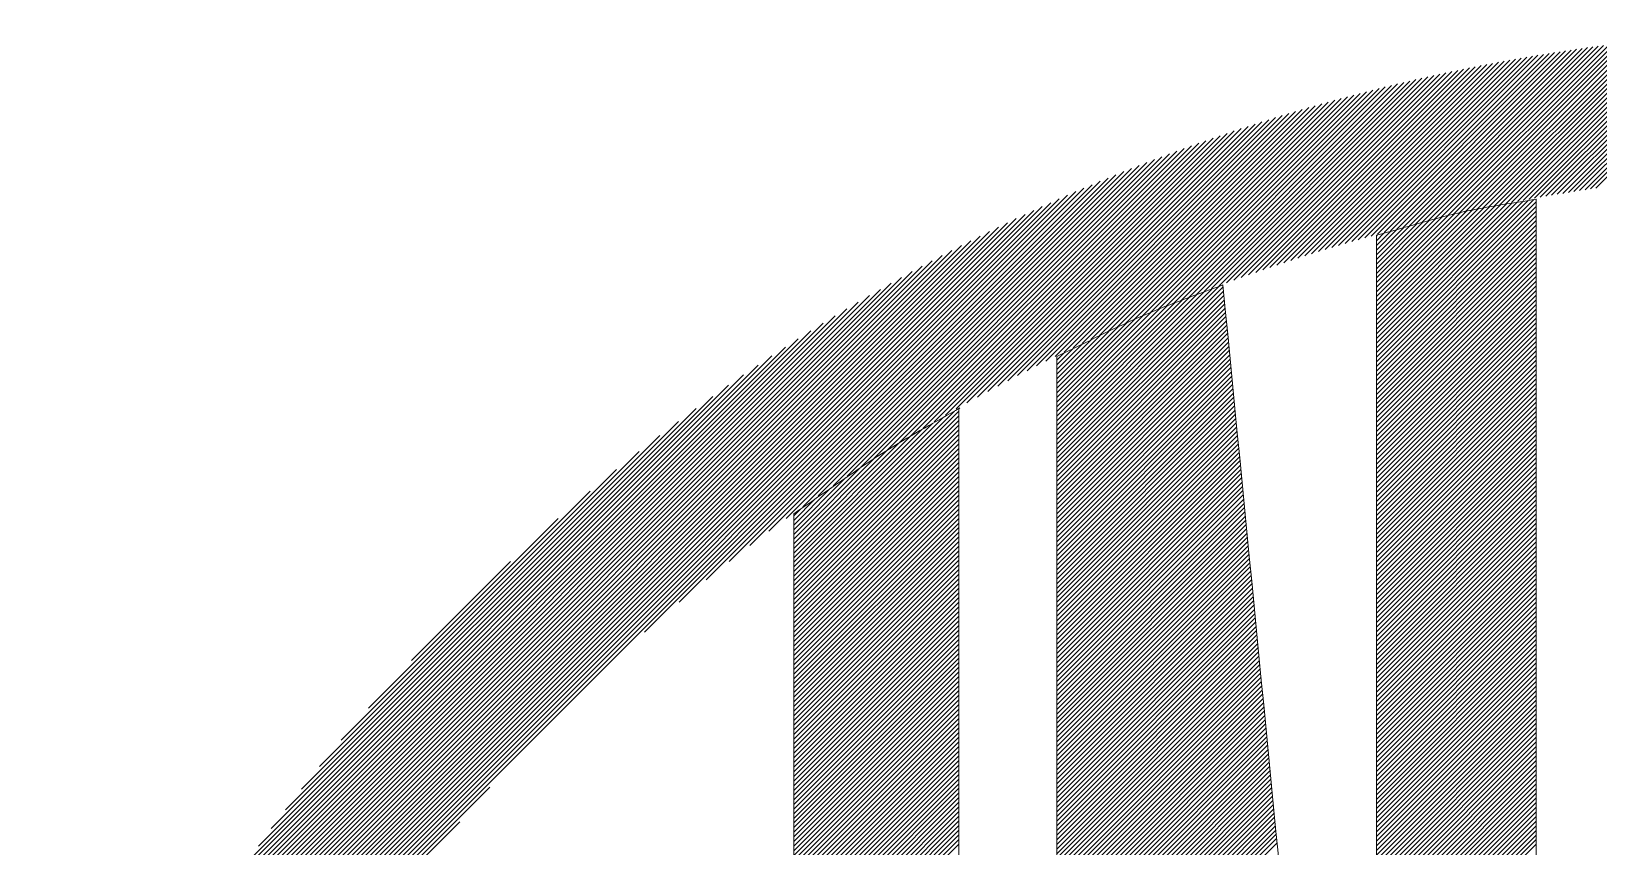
# Model space of a CAD drawing. Header units: inches. Extents: x 35 to 2894, y 23 to 617.
# Drawn here: x 836.64 to 846.17, y 138.21 to 143.16 of the extents above; entities that cross this region are included whole.
import ezdxf

# ---------------------------------------------------------------- set-up
doc = ezdxf.new("R2010")
doc.units = ezdxf.units.IN
doc.header["$MEASUREMENT"] = 0
doc.layers.add('ONDOCS', color=7, linetype='Continuous', lineweight=0)

msp = doc.modelspace()

# ---------------------------------------------------------------- linework, layer by layer
at = {"layer": 'ONDOCS', "color": 7, "linetype": 'Continuous', "lineweight": 0, "ltscale": 100}
for p, q in [((845.4998, 142.0916), (846.5225, 143.1144)), ((845.5355, 142.0991), (846.5541, 143.1177)), ((845.5711, 142.1064), (846.5856, 143.1209)), ((845.6065, 142.1135), (846.617, 143.124)), ((845.6418, 142.1205), (846.6483, 143.127)), ((845.677, 142.1273), (846.6795, 143.1299)), ((845.7119, 142.134), (846.7107, 143.1328)), ((845.7468, 142.1406), (846.7417, 143.1355)), ((845.7815, 142.147), (846.7727, 143.1382)), ((845.8161, 142.1533), (846.8035, 143.1407)), ((845.8505, 142.1595), (846.8343, 143.1432)), ((845.8849, 142.1655), (846.865, 143.1456)), ((845.919, 142.1714), (846.8956, 143.1479)), ((845.9531, 142.1771), (846.9261, 143.1502)), ((845.987, 142.1827), (846.9566, 143.1523)), ((846.0208, 142.1882), (846.9869, 143.1544)), ((846.0544, 142.1936), (847.0172, 143.1563)), ((846.088, 142.1988), (847.0474, 143.1582)), ((846.1214, 142.204), (847.0775, 143.1601)), ((846.1547, 142.2089), (847.1075, 143.1618)), ((844.6695, 141.8838), (845.802, 143.0163)), ((844.7093, 141.8953), (845.8359, 143.022)), ((844.7489, 141.9066), (845.8697, 143.0274)), ((844.7882, 141.9177), (845.9034, 143.0328)), ((844.8274, 141.9286), (845.9369, 143.0381)), ((844.8663, 141.9392), (845.9703, 143.0432)), ((844.9051, 141.9497), (846.0037, 143.0483)), ((844.9436, 141.9599), (846.0369, 143.0532)), ((844.982, 141.97), (846.07, 143.058)), ((845.0201, 141.9798), (846.103, 143.0627)), ((845.0581, 141.9895), (846.1359, 143.0673)), ((845.0958, 141.999), (846.1687, 143.0718)), ((845.1334, 142.0082), (846.2013, 143.0761)), ((845.1708, 142.0174), (846.2339, 143.0804)), ((845.2081, 142.0263), (846.2664, 143.0846)), ((845.2451, 142.035), (846.2987, 143.0887)), ((845.282, 142.0436), (846.331, 143.0926)), ((845.3187, 142.052), (846.3632, 143.0965)), ((845.3552, 142.0603), (846.3952, 143.1003)), ((845.3916, 142.0683), (846.4272, 143.104)), ((845.4278, 142.0763), (846.4591, 143.1075)), ((845.4639, 142.084), (846.4909, 143.111)), ((844.0858, 141.6963), (845.3141, 142.9246)), ((844.1293, 141.7115), (845.3498, 142.932)), ((844.1725, 141.7264), (845.3854, 142.9393)), ((844.2154, 141.741), (845.4208, 142.9464)), ((844.258, 141.7553), (845.4561, 142.9535)), ((844.3003, 141.7693), (845.4913, 142.9603)), ((844.3423, 141.7831), (845.5263, 142.9671)), ((844.3841, 141.7965), (845.5612, 142.9737)), ((844.4256, 141.8098), (845.596, 142.9801)), ((844.4669, 141.8227), (845.6307, 142.9865)), ((844.5079, 141.8354), (845.6652, 142.9927)), ((844.5486, 141.8479), (845.6996, 142.9988)), ((844.5891, 141.8601), (845.7338, 143.0048)), ((844.6294, 141.8721), (845.768, 143.0106)), ((843.5846, 141.5064), (844.9113, 142.833)), ((843.6321, 141.5255), (844.9487, 142.8421)), ((843.6792, 141.5443), (844.9859, 142.8511)), ((843.7258, 141.5627), (845.023, 142.8599)), ((843.7721, 141.5806), (845.0599, 142.8685)), ((843.8179, 141.5982), (845.0967, 142.877)), ((843.8634, 141.6154), (845.1333, 142.8853)), ((843.9086, 141.6323), (845.1698, 142.8934)), ((843.9534, 141.6488), (845.2061, 142.9014)), ((843.9978, 141.6649), (845.2422, 142.9093)), ((844.042, 141.6808), (845.2782, 142.917)), ((843.0835, 141.2882), (844.5274, 142.7321)), ((843.1361, 141.3125), (844.5666, 142.743)), ((843.188, 141.3361), (844.6057, 142.7538)), ((843.2394, 141.3592), (844.6445, 142.7643)), ((843.2902, 141.3817), (844.6832, 142.7747)), ((843.3405, 141.4037), (844.7216, 142.7848)), ((843.3903, 141.4252), (844.7599, 142.7948)), ((843.4396, 141.4462), (844.798, 142.8046)), ((843.4884, 141.4667), (844.8359, 142.8143)), ((843.5367, 141.4868), (844.8737, 142.8237)), ((842.638, 141.069), (844.2061, 142.6371)), ((842.6965, 141.0992), (844.247, 142.6497)), ((842.7541, 141.1285), (844.2877, 142.6621)), ((842.8108, 141.157), (844.3282, 142.6743)), ((842.8668, 141.1847), (844.3684, 142.6863)), ((842.922, 141.2116), (844.4085, 142.6981)), ((842.9765, 141.2378), (844.4483, 142.7096)), ((843.0304, 141.2634), (844.488, 142.7209)), ((842.1993, 140.8284), (843.9127, 142.5418)), ((842.2656, 140.8664), (843.9554, 142.5562)), ((842.3306, 140.9031), (843.9978, 142.5703)), ((842.3943, 140.9385), (844.0399, 142.5842)), ((842.4568, 140.9727), (844.0818, 142.5978)), ((842.5182, 141.0059), (844.1235, 142.6111)), ((842.5786, 141.0379), (844.1649, 142.6242)), ((841.7654, 140.5643), (843.6508, 142.4497)), ((841.8428, 140.6134), (843.6952, 142.4658)), ((841.9179, 140.6602), (843.7393, 142.4816)), ((841.9909, 140.7049), (843.7831, 142.4971)), ((842.0621, 140.7478), (843.8266, 142.5123)), ((842.1315, 140.7889), (843.8698, 142.5272)), ((841.3319, 140.2722), (843.424, 142.3644)), ((841.4263, 140.3384), (843.47, 142.3821)), ((841.5164, 140.4001), (843.5157, 142.3995)), ((841.6025, 140.458), (843.5611, 142.4165)), ((841.6854, 140.5126), (843.6061, 142.4333)), ((840.7455, 139.8273), (843.1883, 142.2701)), ((840.886, 139.9395), (843.2362, 142.2897)), ((841.0113, 140.0366), (843.2837, 142.309)), ((841.1258, 140.1228), (843.3309, 142.3278)), ((841.2321, 140.2008), (843.3776, 142.3463)), ((836.6842, 135.8509), (843.042, 142.2087)), ((836.7056, 135.9006), (842.9923, 142.1873)), ((836.7274, 135.9507), (842.9422, 142.1655)), ((840.3705, 139.509), (843.0912, 142.2296)), ((840.5811, 139.6912), (843.1399, 142.2501)), ((836.7497, 136.0013), (842.8916, 142.1432)), ((836.7725, 136.0524), (842.8405, 142.1204)), ((836.7959, 136.1041), (842.7888, 142.097)), ((836.8198, 136.1562), (842.7366, 142.0731)), ((844.8195, 141.1815), (845.7773, 142.1393)), ((844.8195, 141.2098), (845.7433, 142.1337)), ((844.8195, 141.2381), (845.7095, 142.1282)), ((844.8195, 141.1532), (845.7911, 142.1248)), ((844.8195, 141.2664), (845.6759, 142.1228)), ((844.8195, 141.2947), (845.6423, 142.1175)), ((844.8195, 141.323), (845.6087, 142.1122)), ((844.8195, 141.3513), (845.575, 142.1068)), ((844.8195, 141.3796), (845.5412, 142.1013)), ((844.8195, 141.1249), (845.7911, 142.0965)), ((844.8195, 141.4079), (845.5072, 142.0956)), ((844.8195, 141.4362), (845.4728, 142.0895)), ((844.8195, 141.4645), (845.4381, 142.0831)), ((844.8195, 141.4928), (845.403, 142.0763)), ((844.8195, 141.5211), (845.3672, 142.0688)), ((844.8195, 141.0966), (845.7911, 142.0682)), ((836.8442, 136.209), (842.6839, 142.0487)), ((836.8692, 136.2623), (842.6306, 142.0236)), ((836.8949, 136.3163), (842.5766, 141.998)), ((836.9212, 136.3708), (842.522, 141.9717)), ((844.8195, 141.5494), (845.3308, 142.0607)), ((844.8195, 141.5777), (845.2939, 142.052)), ((844.8195, 141.606), (845.2563, 142.0428)), ((844.8195, 141.0683), (845.7911, 142.0399)), ((844.8195, 141.6342), (845.2183, 142.0331)), ((844.8195, 141.6625), (845.1799, 142.0229)), ((844.8195, 141.6908), (845.1411, 142.0124)), ((844.8195, 141.0401), (845.7911, 142.0116)), ((844.8195, 141.7191), (845.1019, 142.0016)), ((844.8195, 141.7474), (845.0626, 141.9905)), ((844.8195, 141.0118), (845.7911, 141.9833)), ((844.8195, 141.7757), (845.0231, 141.9793)), ((844.8195, 141.804), (844.9835, 141.9681)), ((836.9481, 136.4261), (842.4668, 141.9448)), ((836.9758, 136.482), (842.4109, 141.9171)), ((837.0041, 136.5387), (842.3542, 141.8887)), ((844.8195, 141.8323), (844.944, 141.9568)), ((844.8195, 140.9835), (845.7911, 141.955)), ((844.8195, 141.8606), (844.9046, 141.9457)), ((844.8195, 141.8889), (844.8654, 141.9348)), ((844.8195, 140.9552), (845.7911, 141.9267)), ((844.8195, 141.9172), (844.8265, 141.9242)), ((844.8195, 140.9269), (845.7911, 141.8984)), ((837.0333, 136.5961), (842.2968, 141.8596)), ((837.0632, 136.6544), (842.2385, 141.8297)), ((837.094, 136.7134), (842.1794, 141.7989)), ((844.8195, 140.8986), (845.7911, 141.8701)), ((844.8195, 140.8703), (845.7911, 141.8418)), ((844.8195, 140.842), (845.7911, 141.8135)), ((844.8195, 140.8137), (845.7911, 141.7853)), ((837.1257, 136.7734), (842.1195, 141.7672)), ((837.1583, 136.8343), (842.0586, 141.7346)), ((837.1919, 136.8962), (841.9967, 141.701)), ((844.8195, 140.7854), (845.7911, 141.757)), ((844.8195, 140.7571), (845.7911, 141.7287)), ((844.8195, 140.7288), (845.7911, 141.7004)), ((837.2265, 136.9592), (841.9337, 141.6663)), ((837.2623, 137.0232), (841.8697, 141.6306)), ((837.2993, 137.0885), (841.8044, 141.5936)), ((842.8764, 140.6249), (843.8637, 141.6122)), ((842.8764, 140.5966), (843.8879, 141.6081)), ((842.8764, 140.6532), (843.8184, 141.5951)), ((844.8195, 140.7005), (845.7911, 141.6721)), ((844.8195, 140.6722), (845.7911, 141.6438)), ((844.8195, 140.6439), (845.7911, 141.6155)), ((844.8195, 140.6156), (845.7911, 141.5872)), ((837.3375, 137.155), (841.7379, 141.5554)), ((837.3771, 137.2229), (841.6699, 141.5157)), ((842.8764, 140.5683), (843.8904, 141.5823)), ((842.8764, 140.6815), (843.7734, 141.5785)), ((842.8764, 140.7097), (843.7286, 141.5619)), ((842.8764, 140.54), (843.8929, 141.5565)), ((842.8764, 140.738), (843.6837, 141.5454)), ((842.8764, 140.5117), (843.8954, 141.5307)), ((842.8764, 140.7663), (843.6387, 141.5287)), ((842.8764, 140.7946), (843.5934, 141.5116)), ((842.8764, 140.4834), (843.8979, 141.5049)), ((842.8764, 140.8229), (843.5475, 141.4941)), ((844.8195, 140.5873), (845.7911, 141.5589)), ((844.8195, 140.559), (845.7911, 141.5306)), ((844.8195, 140.5307), (845.7911, 141.5023)), ((837.4182, 137.2923), (841.6005, 141.4746)), ((837.4609, 137.3633), (841.5296, 141.4319)), ((842.8764, 140.4551), (843.9004, 141.4791)), ((842.8764, 140.8512), (843.5009, 141.4757)), ((842.8764, 140.8795), (843.4532, 141.4563)), ((842.8764, 140.4268), (843.9029, 141.4533)), ((842.8764, 140.9078), (843.4042, 141.4356)), ((842.8764, 140.3985), (843.9054, 141.4275)), ((842.8764, 140.9361), (843.3538, 141.4135)), ((842.8764, 140.3702), (843.9079, 141.4017)), ((844.8195, 140.5024), (845.7911, 141.474)), ((844.8195, 140.4741), (845.7911, 141.4457)), ((844.8195, 140.4459), (845.7911, 141.4174)), ((837.5054, 137.436), (841.4568, 141.3875)), ((837.5517, 137.5107), (841.3822, 141.3412)), ((842.8764, 140.9644), (843.3021, 141.3901)), ((842.8764, 140.3419), (843.9104, 141.3759)), ((842.8764, 140.9927), (843.2492, 141.3656)), ((842.8764, 140.3136), (843.9129, 141.3501)), ((842.8764, 141.021), (843.1954, 141.34)), ((842.8764, 140.2853), (843.9154, 141.3244)), ((842.8764, 141.0493), (843.1408, 141.3137)), ((844.8195, 140.4176), (845.7911, 141.3891)), ((844.8195, 140.3893), (845.7911, 141.3608)), ((844.8195, 140.361), (845.7911, 141.3325)), ((844.8195, 140.3327), (845.7911, 141.3042)), ((837.6001, 137.5874), (841.3055, 141.2928)), ((837.6508, 137.6664), (841.2265, 141.2421)), ((842.8764, 140.257), (843.9179, 141.2986)), ((842.8764, 141.0776), (843.0858, 141.287)), ((842.8764, 140.2287), (843.9204, 141.2728)), ((842.8764, 141.1059), (843.0306, 141.2601)), ((842.8764, 140.2004), (843.9229, 141.247)), ((842.8764, 141.1342), (842.9755, 141.2333)), ((842.8764, 140.1721), (843.9254, 141.2212)), ((842.8764, 141.1625), (842.9209, 141.207)), ((844.8195, 140.3044), (845.7911, 141.2759)), ((844.8195, 140.2761), (845.7911, 141.2476)), ((844.8195, 140.2478), (845.7911, 141.2194)), ((837.7041, 137.7479), (841.1449, 141.1888)), ((837.7602, 137.8324), (841.0605, 141.1327)), ((842.8764, 140.1438), (843.9279, 141.1954)), ((842.8764, 140.1156), (843.9304, 141.1696)), ((842.8764, 140.0873), (843.9329, 141.1438)), ((842.8764, 140.059), (843.9354, 141.118)), ((844.8195, 140.2195), (845.7911, 141.1911)), ((844.8195, 140.1912), (845.7911, 141.1628)), ((844.8195, 140.1629), (845.7911, 141.1345)), ((837.8196, 137.9201), (840.9728, 141.0733)), ((842.8764, 140.0307), (843.9379, 141.0922)), ((842.8764, 140.0024), (843.9404, 141.0664)), ((842.8764, 139.9741), (843.9429, 141.0406)), ((844.8195, 140.1346), (845.7911, 141.1062)), ((844.8195, 140.1063), (845.7911, 141.0779)), ((844.8195, 140.078), (845.7911, 141.0496)), ((844.8195, 140.0497), (845.7911, 141.0213)), ((837.8827, 138.0115), (840.8814, 141.0101)), ((837.9502, 138.1073), (840.7856, 140.9427)), ((842.8764, 139.9458), (843.9454, 141.0149)), ((842.8764, 139.9175), (843.9479, 140.9891)), ((842.8764, 139.8892), (843.9505, 140.9633)), ((842.8764, 139.8609), (843.953, 140.9375)), ((844.8195, 140.0214), (845.7911, 140.993)), ((844.8195, 139.9931), (845.7911, 140.9647)), ((844.8195, 139.9648), (845.7911, 140.9364)), ((838.0228, 138.2082), (840.6847, 140.87)), ((841.278, 139.8777), (842.2542, 140.8539)), ((841.278, 139.8494), (842.2809, 140.8523)), ((842.8764, 139.8326), (843.9555, 140.9117)), ((842.8764, 139.8043), (843.958, 140.8859)), ((842.8764, 139.776), (843.9605, 140.8601)), ((842.8764, 139.7477), (843.963, 140.8343)), ((844.8195, 139.9365), (845.7911, 140.9081)), ((844.8195, 139.9082), (845.7911, 140.8798)), ((844.8195, 139.88), (845.7911, 140.8515)), ((838.1017, 138.3153), (840.5776, 140.7912)), ((841.278, 139.8211), (842.2809, 140.824)), ((841.278, 139.906), (842.1882, 140.8161)), ((841.278, 139.7928), (842.2809, 140.7957)), ((841.278, 139.9343), (842.1228, 140.7791)), ((841.278, 139.7645), (842.2809, 140.7674)), ((841.278, 139.9625), (842.0571, 140.7417)), ((841.278, 139.7362), (842.2809, 140.7391)), ((842.8764, 139.7194), (843.9655, 140.8085)), ((842.8764, 139.6911), (843.968, 140.7827)), ((842.8764, 139.6628), (843.9705, 140.7569)), ((842.8764, 139.6345), (843.973, 140.7311)), ((844.8195, 139.8517), (845.7911, 140.8232)), ((844.8195, 139.8234), (845.7911, 140.7949)), ((844.8195, 139.7951), (845.7911, 140.7666)), ((844.8195, 139.7668), (845.7911, 140.7383)), ((838.1883, 138.4302), (840.4627, 140.7046)), ((841.278, 139.7079), (842.2809, 140.7108)), ((841.278, 139.9908), (841.9901, 140.7029)), ((841.278, 139.6796), (842.2809, 140.6825)), ((841.278, 140.0191), (841.9204, 140.6616)), ((841.278, 139.6513), (842.2809, 140.6542)), ((842.8764, 139.6062), (843.9755, 140.7054)), ((842.8764, 139.5779), (843.978, 140.6796)), ((842.8764, 139.5496), (843.9805, 140.6538)), ((844.8195, 139.7385), (845.7911, 140.71)), ((844.8195, 139.7102), (845.7911, 140.6817)), ((844.8195, 139.6819), (845.7911, 140.6534)), ((838.2849, 138.5552), (840.3377, 140.6079)), ((841.278, 139.623), (842.2809, 140.6259)), ((841.278, 140.0474), (841.8462, 140.6157)), ((841.278, 139.5947), (842.2809, 140.5976)), ((841.278, 139.5664), (842.2809, 140.5693)), ((841.278, 140.0757), (841.7666, 140.5643)), ((841.278, 139.5381), (842.2809, 140.541)), ((842.8764, 139.5214), (843.983, 140.628)), ((842.8764, 139.4931), (843.9855, 140.6022)), ((842.8764, 139.4648), (843.988, 140.5764)), ((842.8764, 139.4365), (843.9905, 140.5506)), ((844.8195, 139.6536), (845.7911, 140.6252)), ((844.8195, 139.6253), (845.7911, 140.5969)), ((844.8195, 139.597), (845.7911, 140.5686)), ((844.8195, 139.5687), (845.7911, 140.5403)), ((838.3953, 138.6938), (840.1991, 140.4976)), ((841.278, 139.5098), (842.2809, 140.5127)), ((841.278, 140.104), (841.682, 140.508)), ((841.278, 139.4815), (842.2809, 140.4844)), ((841.278, 139.4532), (842.2809, 140.4561)), ((841.278, 140.1323), (841.5931, 140.4474)), ((842.8764, 139.4082), (843.993, 140.5248)), ((842.8764, 139.3799), (843.9955, 140.499)), ((842.8764, 139.3516), (843.998, 140.4732)), ((842.8764, 139.3233), (844.0005, 140.4474)), ((844.8195, 139.5404), (845.7911, 140.512)), ((844.8195, 139.5121), (845.7911, 140.4837)), ((844.8195, 139.4838), (845.7911, 140.4554)), ((838.5262, 138.853), (840.0399, 140.3667)), ((841.278, 139.4249), (842.2809, 140.4278)), ((841.278, 139.3966), (842.2809, 140.3995)), ((841.278, 140.1606), (841.5013, 140.384)), ((841.278, 139.3683), (842.2809, 140.3713)), ((842.8764, 139.295), (844.003, 140.4217)), ((842.8764, 139.2667), (844.0055, 140.3959)), ((842.8764, 139.2384), (844.008, 140.3701)), ((844.8195, 139.4555), (845.7911, 140.4271)), ((844.8195, 139.4272), (845.7911, 140.3988)), ((844.8195, 139.3989), (845.7911, 140.3705)), ((841.278, 139.3401), (842.2809, 140.343)), ((841.278, 140.1889), (841.4088, 140.3197)), ((841.278, 139.3118), (842.2809, 140.3147)), ((841.278, 139.2835), (842.2809, 140.2864)), ((841.278, 139.2552), (842.2809, 140.2581)), ((841.278, 140.2172), (841.3179, 140.2571)), ((842.8764, 139.2101), (844.0105, 140.3443)), ((842.8764, 139.1818), (844.013, 140.3185)), ((842.8764, 139.1535), (844.0155, 140.2927)), ((842.8764, 139.1252), (844.0181, 140.2669)), ((844.8195, 139.3706), (845.7911, 140.3422)), ((844.8195, 139.3423), (845.7911, 140.3139)), ((844.8195, 139.3141), (845.7911, 140.2856)), ((844.8195, 139.2858), (845.7911, 140.2573)), ((838.6927, 139.0478), (839.845, 140.2002)), ((841.278, 139.2269), (842.2809, 140.2298)), ((841.278, 139.1986), (842.2809, 140.2015)), ((841.278, 139.1703), (842.2809, 140.1732)), ((842.8764, 139.0969), (844.0206, 140.2411)), ((842.8764, 139.0686), (844.0231, 140.2153)), ((842.8764, 139.0403), (844.0256, 140.1895)), ((842.8764, 139.012), (844.0281, 140.1637)), ((844.8195, 139.2575), (845.7911, 140.229)), ((844.8195, 139.2292), (845.7911, 140.2007)), ((844.8195, 139.2009), (845.7911, 140.1724)), ((841.278, 139.142), (842.2809, 140.1449)), ((841.278, 139.1137), (842.2809, 140.1166)), ((841.278, 139.0854), (842.2809, 140.0883)), ((842.8764, 138.9837), (844.0306, 140.1379)), ((842.8764, 138.9555), (844.0331, 140.1122)), ((842.8764, 138.9272), (844.0356, 140.0864)), ((844.8195, 139.1726), (845.7911, 140.1441)), ((844.8195, 139.1443), (845.7911, 140.1158)), ((844.8195, 139.116), (845.7911, 140.0875)), ((841.278, 139.0571), (842.2809, 140.06)), ((841.278, 139.0288), (842.2809, 140.0317)), ((841.278, 139.0005), (842.2809, 140.0034)), ((841.278, 138.9722), (842.2809, 139.9751)), ((842.8764, 138.8989), (844.0381, 140.0606)), ((842.8764, 138.8706), (844.0406, 140.0348)), ((842.8764, 138.8423), (844.0431, 140.009)), ((842.8764, 138.814), (844.0456, 139.9832)), ((844.8195, 139.0877), (845.7911, 140.0593)), ((844.8195, 139.0594), (845.7911, 140.031)), ((844.8195, 139.0311), (845.7911, 140.0027)), ((844.8195, 139.0028), (845.7911, 139.9744)), ((838.9537, 139.3371), (839.5558, 139.9392)), ((841.278, 138.9439), (842.2809, 139.9468)), ((841.278, 138.9156), (842.2809, 139.9185)), ((841.278, 138.8873), (842.2809, 139.8902)), ((842.8764, 138.7857), (844.0481, 139.9574)), ((842.8764, 138.7574), (844.0506, 139.9316)), ((842.8764, 138.7291), (844.0531, 139.9058)), ((842.8764, 138.7008), (844.0556, 139.88)), ((844.8195, 138.9745), (845.7911, 139.9461)), ((844.8195, 138.9462), (845.7911, 139.9178)), ((844.8195, 138.9179), (845.7911, 139.8895)), ((841.278, 138.859), (842.2809, 139.8619)), ((841.278, 138.8307), (842.2809, 139.8336)), ((841.278, 138.8024), (842.2809, 139.8053)), ((841.278, 138.7742), (842.2809, 139.7771)), ((842.8764, 138.6725), (844.0581, 139.8542)), ((842.8764, 138.6442), (844.0606, 139.8284)), ((842.8764, 138.6159), (844.0631, 139.8027)), ((842.8764, 138.5876), (844.0656, 139.7769)), ((844.8195, 138.8896), (845.7911, 139.8612)), ((844.8195, 138.8613), (845.7911, 139.8329)), ((844.8195, 138.833), (845.7911, 139.8046)), ((841.278, 138.7459), (842.2809, 139.7488)), ((841.278, 138.7176), (842.2809, 139.7205)), ((841.278, 138.6893), (842.2809, 139.6922)), ((842.8764, 138.5593), (844.0681, 139.7511)), ((842.8764, 138.531), (844.0706, 139.7253)), ((842.8764, 138.5027), (844.0731, 139.6995)), ((844.8195, 138.8047), (845.7911, 139.7763)), ((844.8195, 138.7764), (845.7911, 139.748)), ((844.8195, 138.7482), (845.7911, 139.7197)), ((844.8195, 138.7199), (845.7911, 139.6914)), ((841.278, 138.661), (842.2809, 139.6639)), ((841.278, 138.6327), (842.2809, 139.6356)), ((841.278, 138.6044), (842.2809, 139.6073)), ((842.8764, 138.4744), (844.0756, 139.6737)), ((842.8764, 138.4461), (844.0781, 139.6479)), ((842.8764, 138.4178), (844.0806, 139.6221)), ((842.8764, 138.3896), (844.0831, 139.5963)), ((844.8195, 138.6916), (845.7911, 139.6631)), ((844.8195, 138.6633), (845.7911, 139.6348)), ((844.8195, 138.635), (845.7911, 139.6065)), ((841.278, 138.5761), (842.2809, 139.579)), ((841.278, 138.5478), (842.2809, 139.5507)), ((841.278, 138.5195), (842.2809, 139.5224)), ((841.278, 138.4912), (842.2809, 139.4941)), ((842.8764, 138.3613), (844.0856, 139.5705)), ((842.8764, 138.333), (844.0882, 139.5447)), ((842.8764, 138.3047), (844.0907, 139.519)), ((842.8764, 138.2764), (844.0932, 139.4932)), ((844.8195, 138.6067), (845.7911, 139.5782)), ((844.8195, 138.5784), (845.7911, 139.5499)), ((844.8195, 138.5501), (845.7911, 139.5216)), ((844.8195, 138.5218), (845.7911, 139.4934)), ((841.278, 138.4629), (842.2809, 139.4658)), ((841.278, 138.4346), (842.2809, 139.4375)), ((841.278, 138.4063), (842.2809, 139.4092)), ((842.8764, 138.2481), (844.0957, 139.4674)), ((842.8764, 138.2198), (844.0982, 139.4416)), ((842.8764, 138.1915), (844.1007, 139.4158)), ((844.8195, 138.4935), (845.7911, 139.4651)), ((844.8195, 138.4652), (845.7911, 139.4368)), ((844.8195, 138.4369), (845.7911, 139.4085)), ((841.278, 138.378), (842.2809, 139.3809)), ((841.278, 138.3497), (842.2809, 139.3526)), ((841.278, 138.3214), (842.2809, 139.3243)), ((842.8764, 138.1632), (844.1032, 139.39)), ((842.8764, 138.1349), (844.1057, 139.3642)), ((842.8764, 138.1066), (844.1082, 139.3384)), ((842.8764, 138.0783), (844.1107, 139.3126)), ((844.8195, 138.4086), (845.7911, 139.3802)), ((844.8195, 138.3803), (845.7911, 139.3519)), ((844.8195, 138.352), (845.7911, 139.3236)), ((841.278, 138.2931), (842.2809, 139.296)), ((841.278, 138.2648), (842.2809, 139.2677)), ((841.278, 138.2365), (842.2809, 139.2394)), ((841.278, 138.2083), (842.2809, 139.2112)), ((842.8764, 138.05), (844.1132, 139.2868)), ((842.8764, 138.0217), (844.1157, 139.261)), ((842.8764, 137.9934), (844.1182, 139.2352)), ((842.8764, 137.9651), (844.1207, 139.2095)), ((844.8195, 138.3237), (845.7911, 139.2953)), ((844.8195, 138.2954), (845.7911, 139.267)), ((844.8195, 138.2671), (845.7911, 139.2387)), ((844.8195, 138.2388), (845.7911, 139.2104)), ((841.278, 138.18), (842.2809, 139.1829)), ((841.278, 138.1517), (842.2809, 139.1546)), ((841.278, 138.1234), (842.2809, 139.1263)), ((842.8764, 137.9368), (844.1232, 139.1837)), ((842.8764, 137.9085), (844.1257, 139.1579)), ((842.8764, 137.8802), (844.1282, 139.1321)), ((844.8195, 138.2105), (845.7911, 139.1821)), ((844.8195, 138.1822), (845.7911, 139.1538)), ((844.8195, 138.154), (845.7911, 139.1255)), ((841.278, 138.0951), (842.2809, 139.098)), ((841.278, 138.0668), (842.2809, 139.0697)), ((841.278, 138.0385), (842.2809, 139.0414)), ((842.8764, 137.8519), (844.1307, 139.1063)), ((842.8764, 137.8237), (844.1332, 139.0805)), ((842.8764, 137.7954), (844.1357, 139.0547)), ((842.8764, 137.7671), (844.1382, 139.0289)), ((844.8195, 138.1257), (845.7911, 139.0972)), ((844.8195, 138.0974), (845.7911, 139.0689)), ((844.8195, 138.0691), (845.7911, 139.0406)), ((841.278, 138.0102), (842.2809, 139.0131)), ((841.278, 137.9819), (842.2809, 138.9848)), ((841.278, 137.9536), (842.2809, 138.9565)), ((841.278, 137.9253), (842.2809, 138.9282)), ((842.8764, 137.7388), (844.1407, 139.0031)), ((842.8764, 137.7105), (844.1432, 138.9773)), ((842.8764, 137.6822), (844.1457, 138.9515)), ((842.8764, 137.6539), (844.1482, 138.9257)), ((844.8195, 138.0408), (845.7911, 139.0123)), ((844.8195, 138.0125), (845.7911, 138.984)), ((844.8195, 137.9842), (845.7911, 138.9557)), ((844.8195, 137.9559), (845.7911, 138.9275)), ((841.278, 137.897), (842.2809, 138.8999)), ((841.278, 137.8687), (842.2809, 138.8716)), ((841.278, 137.8404), (842.2809, 138.8433)), ((842.8764, 137.6256), (844.1507, 138.9)), ((842.8764, 137.5973), (844.1532, 138.8742)), ((842.8764, 137.569), (844.1558, 138.8484)), ((844.8195, 137.9276), (845.7911, 138.8992)), ((844.8195, 137.8993), (845.7911, 138.8709)), ((844.8195, 137.871), (845.7911, 138.8426)), ((841.278, 137.8121), (842.2809, 138.815)), ((841.278, 137.7838), (842.2809, 138.7867)), ((841.278, 137.7555), (842.2809, 138.7584)), ((841.278, 137.7272), (842.2809, 138.7301)), ((842.8764, 137.5407), (844.1583, 138.8226)), ((842.8764, 137.5124), (844.1608, 138.7968)), ((842.8764, 137.4841), (844.1633, 138.771)), ((842.8764, 137.4558), (844.1658, 138.7452)), ((844.8195, 137.8427), (845.7911, 138.8143)), ((844.8195, 137.8144), (845.7911, 138.786)), ((844.8195, 137.7861), (845.7911, 138.7577)), ((844.8195, 137.7578), (845.7911, 138.7294)), ((841.278, 137.6989), (842.2809, 138.7018)), ((841.278, 137.6706), (842.2809, 138.6735)), ((841.278, 137.6424), (842.2809, 138.6453)), ((842.8764, 137.4275), (844.1683, 138.7194)), ((842.8764, 137.3992), (844.1708, 138.6936)), ((842.8764, 137.3709), (844.1733, 138.6678)), ((842.8764, 137.3426), (844.1758, 138.642)), ((844.8195, 137.7295), (845.7911, 138.7011)), ((844.8195, 137.7012), (845.7911, 138.6728)), ((844.8195, 137.6729), (845.7911, 138.6445)), ((836.6633, 135.8017), (839.4297, 138.5681)), ((841.278, 137.6141), (842.2809, 138.617)), ((841.278, 137.5858), (842.2809, 138.5887)), ((841.278, 137.5575), (842.2809, 138.5604)), ((842.8764, 137.3143), (844.1783, 138.6163)), ((842.8764, 137.286), (844.1808, 138.5905)), ((842.8764, 137.2577), (844.1833, 138.5647)), ((842.8764, 137.2295), (844.1858, 138.5389)), ((844.8195, 137.6446), (845.7911, 138.6162)), ((844.8195, 137.6163), (845.7911, 138.5879)), ((844.8195, 137.5881), (845.7911, 138.5596)), ((841.278, 137.5292), (842.2809, 138.5321)), ((841.278, 137.5009), (842.2809, 138.5038)), ((841.278, 137.4726), (842.2809, 138.4755)), ((841.278, 137.4443), (842.2809, 138.4472)), ((842.8764, 137.2012), (844.1883, 138.5131)), ((842.8764, 137.1729), (844.1908, 138.4873)), ((842.8764, 137.1446), (844.1933, 138.4615)), ((844.8195, 137.5598), (845.7911, 138.5313)), ((844.8195, 137.5315), (845.7911, 138.503)), ((844.8195, 137.5032), (845.7911, 138.4747)), ((844.8195, 137.4749), (845.7911, 138.4464)), ((836.6428, 135.7529), (839.2475, 138.3576)), ((841.278, 137.416), (842.2809, 138.4189)), ((841.278, 137.3877), (842.2809, 138.3906)), ((841.278, 137.3594), (842.2809, 138.3623)), ((842.8764, 137.1163), (844.1958, 138.4357)), ((842.8764, 137.088), (844.1983, 138.4099)), ((842.8764, 137.0597), (844.2008, 138.3841)), ((842.8764, 137.0314), (844.2033, 138.3583)), ((844.8195, 137.4466), (845.7911, 138.4181)), ((844.8195, 137.4183), (845.7911, 138.3898)), ((844.8195, 137.39), (845.7911, 138.3615)), ((841.278, 137.3311), (842.2809, 138.334)), ((841.278, 137.3028), (842.2809, 138.3057)), ((841.278, 137.2745), (842.2809, 138.2774)), ((842.8764, 137.0031), (844.2058, 138.3325)), ((842.8764, 136.9748), (844.2083, 138.3068)), ((842.8764, 136.9465), (844.2108, 138.281)), ((842.8764, 136.9182), (844.2133, 138.2552)), ((844.8195, 137.3617), (845.7911, 138.3333)), ((844.8195, 137.3334), (845.7911, 138.305)), ((844.8195, 137.3051), (845.7911, 138.2767)), ((841.278, 137.2462), (842.2809, 138.2491)), ((841.278, 137.2179), (842.2809, 138.2208)), ((842.8764, 136.8899), (844.2158, 138.2294)), ((844.8195, 137.2768), (845.7911, 138.2484)), ((844.8195, 137.2485), (845.7911, 138.2201))]:
    msp.add_line(p, q, dxfattribs=at)
for points, knots in [([(843.8793, 127.5119), (843.8793, 127.5119), (843.8793, 127.5119), (843.8793, 124.206), (843.8793, 120.9), (843.8793, 117.5941), (843.545, 117.5941), (843.2107, 117.5941), (842.8764, 117.5941), (842.8764, 125.458), (842.8764, 133.3219), (842.8764, 141.1858), (843.0569, 141.271), (843.2345, 141.3632), (843.4179, 141.4415), (843.5717, 141.5071), (843.7304, 141.5611), (843.8866, 141.6209), (844.1976, 138.4175), (844.5085, 135.2142), (844.8195, 132.0108), (844.8195, 135.3147), (844.8195, 138.6185), (844.8195, 141.9223), (844.9984, 141.9703), (845.1755, 142.0266), (845.3563, 142.0664), (845.4998, 142.098), (845.6461, 142.1166), (845.7911, 142.1417), (845.7911, 133.9592), (845.7911, 125.7766), (845.7911, 117.5941), (845.4672, 117.5941), (845.1433, 117.5941), (844.8195, 117.5941), (844.5061, 120.9), (844.1927, 124.206), (843.8793, 127.5119)], [0, 0, 0, 0, 0.011905, 0.02381, 0.047619, 0.047619, 0.047619, 0.095238, 0.095238, 0.095238, 0.142857, 0.142857, 0.142857, 0.220586, 0.220586, 0.220586, 0.285714, 0.285714, 0.285714, 0.428571, 0.428571, 0.428571, 0.571429, 0.571429, 0.571429, 0.651061, 0.651061, 0.651061, 0.714286, 0.714286, 0.714286, 0.785714, 0.785714, 0.785714, 0.857143, 0.857143, 0.857143, 1, 1, 1, 1]), ([(843.8793, 127.5119), (843.8793, 124.206), (843.8793, 120.9), (843.8793, 117.5941), (843.545, 117.5941), (843.2107, 117.5941), (842.8764, 117.5941), (842.8764, 125.458), (842.8764, 133.3219), (842.8764, 141.1858), (843.0569, 141.271), (843.2345, 141.3632), (843.4179, 141.4415), (843.5717, 141.5071), (843.7304, 141.5611), (843.8866, 141.6209)], [0, 0, 0, 0, 0.166667, 0.166667, 0.166667, 0.333333, 0.333333, 0.333333, 0.5, 0.5, 0.5, 0.772052, 0.772052, 0.772052, 1, 1, 1, 1]), ([(842.2809, 140.8646), (842.2809, 133.1077), (842.2809, 125.3509), (842.2809, 117.5941), (841.9466, 117.5941), (841.6123, 117.5941), (841.278, 117.5941), (841.278, 125.1394), (841.278, 132.6846), (841.278, 140.2299), (841.4717, 140.3612), (841.6612, 140.4993), (841.8592, 140.6238), (841.9987, 140.7116), (842.1443, 140.7898), (842.2869, 140.8728), (842.2849, 140.8701), (842.2829, 140.8673), (842.2809, 140.8646)], [0, 0, 0, 0, 0.111111, 0.111111, 0.111111, 0.222222, 0.222222, 0.222222, 0.333333, 0.333333, 0.333333, 0.528849, 0.528849, 0.528849, 0.666667, 0.666667, 0.666667, 1, 1, 1, 1]), ([(842.2809, 140.8646), (842.2809, 133.1077), (842.2809, 125.3509), (842.2809, 117.5941), (841.9466, 117.5941), (841.6123, 117.5941), (841.278, 117.5941), (841.278, 125.1394), (841.278, 132.6846), (841.278, 140.2299), (841.4717, 140.3612), (841.6612, 140.4993), (841.8592, 140.6238), (841.9987, 140.7116), (842.1443, 140.7898), (842.2869, 140.8728), (842.2849, 140.8701), (842.2829, 140.8673), (842.2809, 140.8646)], [0, 0, 0, 0, 0.111111, 0.111111, 0.111111, 0.222222, 0.222222, 0.222222, 0.333333, 0.333333, 0.333333, 0.528849, 0.528849, 0.528849, 0.666667, 0.666667, 0.666667, 1, 1, 1, 1])]:
    msp.add_open_spline(points, degree=3, knots=knots, dxfattribs=at)

doc.saveas('drawing.dxf')
